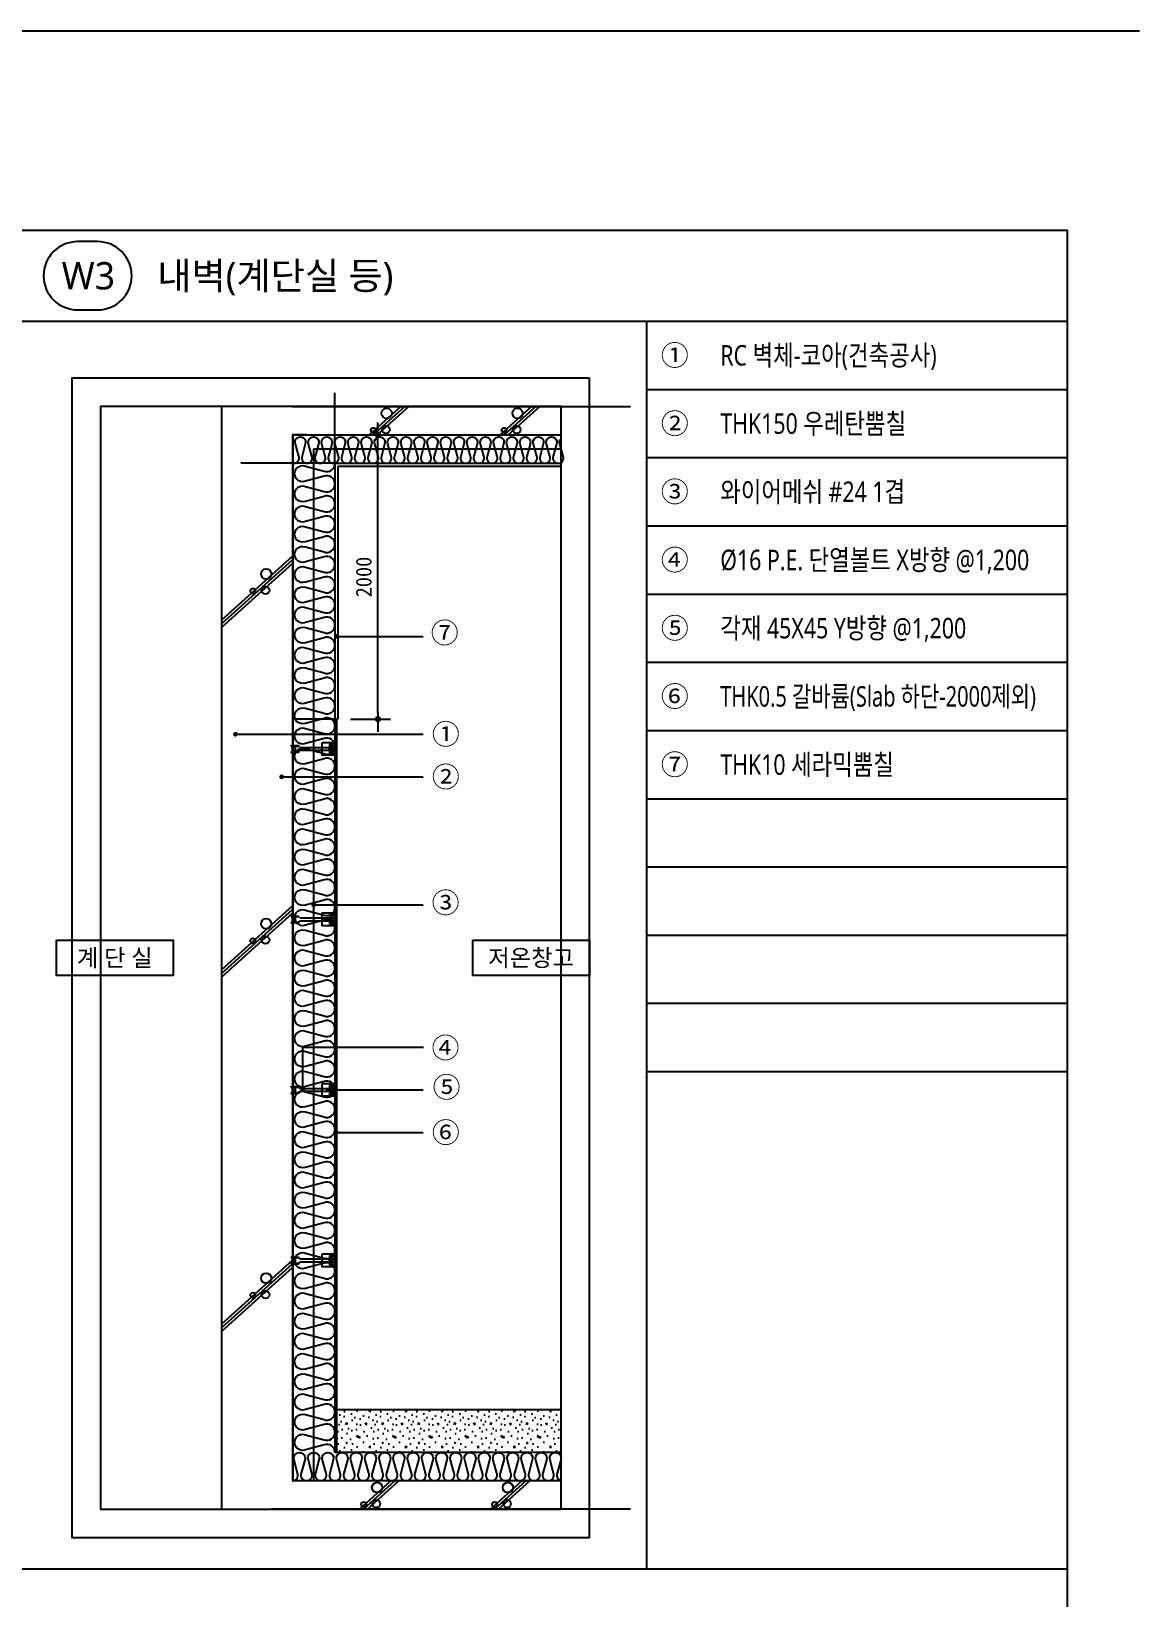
# Model space of a CAD drawing. Header units: millimetres. Extents: x 1008970 to 1091919, y 939088 to 948574.
# Drawn here: x 1053438 to 1056967, y 943352 to 948343 of the extents above; entities that cross this region are included whole.
import ezdxf
from ezdxf.enums import TextEntityAlignment as Align

# ---------------------------------------------------------------- set-up
doc = ezdxf.new("R2010")
doc.units = ezdxf.units.MM
doc.header["$LTSCALE"] = 5
doc.header["$MEASUREMENT"] = 0
doc.header["$PDSIZE"] = -10
doc.linetypes.add('HIDDEN', pattern=[0.375, 0.25, -0.125])
doc.linetypes.add('JIS_02_0.7', pattern=[1.35, 0.75, -0.6])
doc.layers.get('0').update_dxf_attribs({"linetype": 'CONTINUOUS'})
doc.layers.get('Defpoints').update_dxf_attribs({"color": 153, "linetype": 'CONTINUOUS'})
for name, color, linetype in [('0612_ACL WALL', 4, 'CONTINUOUS'), ('5TXT', 7, 'CONTINUOUS'), ('AA-AXIS-DIM7', 7, 'CONTINUOUS'), ('CON', 2, 'CONTINUOUS'), ('DIM', 7, 'CONTINUOUS'), ('FIN', 5, 'CONTINUOUS'), ('HATCH', 9, 'CONTINUOUS'), ('TEXT', 7, 'CONTINUOUS'), ('WALL3', 3, 'CONTINUOUS'), ('단열재', 11, 'CONTINUOUS'), ('볼트', 253, 'JIS_02_0.7')]:
    doc.layers.add(name, color=color, linetype=linetype)
doc.styles.add('MG', font='malgun.ttf')
doc.styles.add('돋움', font='')
doc.styles.add('맑은고딕', font='malgun.ttf')
doc.styles.add('한글', font='malgun.ttf')
doc.styles.get('돋움').set_extended_font_data('DotumChe')
doc.dimstyles.new('DIM_5', dxfattribs={"dimscale": 5, "dimtxt": 3, "dimasz": 1, "dimexe": 2, "dimexo": 2, "dimgap": 1, "dimtad": 1, "dimdec": 0, "dimzin": 0, "dimdsep": 46, "dimtxsty": 'MG', "dimblk1": 'DIMDOT', "dimblk2": 'DIMDOT', "dimsah": 1, "dimcen": 0.09, "dimdle": 2, "dimclrd": 7, "dimclre": 7, "dimclrt": 3, "dimadec": 0, "dimazin": 0, "dimtfac": 1, "dimtdec": 0, "dimtix": 1, "dimtmove": 2, "dimatfit": 3, "dimldrblk": 'DIMDOT', "dimfxl": 2, "dimtolj": 1, "dimtzin": 0, "dimarcsym": 0})
doc.dimstyles.new('SDIM', dxfattribs={"dimscale": 10, "dimtxt": 2.5, "dimasz": 1, "dimexe": 2, "dimexo": 2, "dimgap": 1, "dimtad": 1, "dimdsep": 46, "dimtxsty": '돋움', "dimblk1": '_RXDOT', "dimblk2": '_RXDOT', "dimsah": 1, "dimcen": 3, "dimclrd": 7, "dimclre": 7, "dimclrt": 3, "dimadec": 0, "dimazin": 0, "dimtfac": 1, "dimtix": 1, "dimtmove": 2, "dimatfit": 3, "dimfxl": 1, "dimtolj": 1, "dimtzin": 0, "dimarcsym": 0})

# ---------------------------------------------------------------- blocks, each defined once
blk = doc.blocks.new('zw$8367')
blk.add_line((1287, 5), (1287, 369))
blk.add_lwpolyline([(913, 374), (1287, 374), (1287, 0), (913, 0)], close=True)
at = {"layer": '볼트'}
for p, q in [((16, 292), (121, 284)), ((16, 268), (235, 268)), ((16, 106), (235, 106)), ((16, 82), (121, 90)), ((40, 243), (40, 131)), ((121, 284), (235, 284)), ((121, 203), (121, 171)), ((121, 90), (235, 90)), ((186, 106), (235, 106)), ((261, 228), (1125, 228)), ((261, 146), (1125, 146)), ((1125, 321), (1125, 53)), ((1125, 236), (1206, 236)), ((1125, 146), (1125, 228)), ((1125, 138), (1206, 138)), ((1133, 329), (1279, 329)), ((1133, 45), (1279, 45)), ((1141, 329), (1141, 45)), ((1157, 329), (1157, 45)), ((1173, 329), (1173, 45)), ((1190, 329), (1190, 45)), ((1206, 329), (1206, 45)), ((1206, 232), (1279, 232)), ((1206, 142), (1279, 142)), ((1287, 321), (1287, 240)), ((1287, 134), (1287, 53))]:
    blk.add_line(p, q, dxfattribs=at)
for centre, radius, start, end in [((16, 276), 16.2, 90, 165.5225), ((16, 284), 16.2, 194.4775, 270), ((16, 90), 16.2, 90, 165.5225), ((16, 98), 16.2, 194.4775, 270), ((64, 243), 24.3, 78.463, 180), ((64, 131), 24.3, 180, 281.537), ((56, 203), 64.9, 0, 78.463), ((56, 171), 64.9, 281.537, 0), ((186, 203), 64.9, 33.0557, 180), ((186, 171), 64.9, 180, 326.9443), ((235, 276), 8.11, 0, 90), ((235, 276), 8.11, 270, 0), ((235, 98), 8.11, 0, 90), ((235, 98), 8.11, 270, 0), ((261, 252), 24.3, 213.0557, 270), ((261, 122), 24.3, 90, 146.9443), ((1133, 321), 8.11, 90, 180), ((1133, 53), 8.11, 180, 270), ((1279, 321), 8.11, 0, 90), ((1279, 240), 8.11, 270, 0), ((1279, 134), 8.11, 0, 90), ((1279, 53), 8.11, 270, 0)]:
    blk.add_arc(centre, radius, start, end, dxfattribs=at)
blk = doc.blocks.new('DIMDOT')
at = {"linetype": 'Continuous'}
blk.add_line((-2, 0), (2, 0), dxfattribs=at)
for radius in [0.5, 0.25]:
    blk.add_circle((0, 0), radius, dxfattribs=at)
blk = doc.blocks.new('_RXDOT')
at = {"color": 0, "linetype": 'ByBlock'}
blk.add_line((-1, 0), (2, 0), dxfattribs=at)
at = {"color": 0, "linetype": 'ByBlock', "const_width": 0.5}
blk.add_lwpolyline([(-0.25, 0, 1), (0.25, 0, 1)], format="xyb", close=True, dxfattribs=at)
blk = doc.blocks.new('*D23')
at = {"layer": 'Defpoints', "color": 0, "transparency": 16777216}
for p in [(1054414, 947056.8), (1054541.7, 947056.8), (1054414, 946151.3)]:
    blk.add_point(p, dxfattribs=at)
at = {"layer": 'DIM', "color": 7, "lineweight": -2, "transparency": 16777216}
for p, q in [((1054454, 947056.8), (1054581.7, 947056.8)), ((1054541.7, 946171.3), (1054541.7, 947036.8)), ((1054454, 946151.3), (1054581.7, 946151.3))]:
    blk.add_line(p, q, dxfattribs=at)
at = {"layer": 'DIM', "color": 7, "lineweight": -2, "transparency": 16777216, "xscale": 20, "yscale": 20, "zscale": 20}
for p, rotation in [((1054541.7, 947056.8), 90), ((1054541.7, 946151.3), 270)]:
    blk.add_blockref('_RXDOT', p, dxfattribs=dict(at, rotation=rotation))
at = {"layer": 'DIM', "color": 3, "transparency": 16777216, "insert": (1054496.7, 946604), "char_height": 50, "attachment_point": 5, "rotation": 90, "style": '돋움'}
blk.add_mtext('\\A1;2000', dxfattribs=at)

msp = doc.modelspace()

# ---------------------------------------------------------------- hatches: boundary and pattern name
at = {"layer": 'HATCH'}
h = msp.add_hatch(dxfattribs=at)
h.set_pattern_fill('CONC', color=256, scale=4.527328)
h.set_pattern_definition([(0, (1044984.14, 997929.28), (0, 114.99414), [0, -114.99414]), (0, (1044985.29, 997889.03), (0, 114.99414), [0, -114.99414]), (0, (1044988.74, 997951.13), (0, 114.99414), [0, -114.99414]), (338.1986, (1044928.938, 997915.479), (344.9824405, -114.994126), [12.38521, -606.87718]), (216.8699, (1044940.438, 997910.879), (344.9824, 229.988287), [5.7497, -569.22098]), (130.6013, (1044935.838, 997907.429), (574.9707303, -689.9647053), [10.60188, -1049.59162]), (206.5651, (1044897.89, 997893.63), (-114.99404, -114.994287), [2.57138, -254.56332]), (326.3099, (1044895.59, 997892.48), (229.988222, -114.99429), [4.14623, -410.4711]), (108.4349, (1044899.04, 997890.18), (-114.993953, 229.988323), [3.63646, -360.00697]), (225, (1044971.49, 997882.13), (-2e-14, -114.99417), [4.87874, -157.74746]), (0, (1044968.04, 997878.68), (114.99414, 114.99414), [6.89965, -108.0945]), (135, (1044974.936, 997878.68), (-114.99417, 8e-15), [4.87874, -157.74746]), (251.5651, (1044957.687, 997955.727), (114.993953, 229.988323), [3.63646, -360.00697]), (0, (1044956.54, 997952.28), (114.99414, 114.99414), [5.7497, -109.24443]), (143.1301, (1044962.287, 997952.277), (-344.9824, 229.988287), [5.7497, -569.22098]), (213.6901, (1044896.74, 997956.876), (229.988222, 114.99429), [4.14623, -410.4711]), (341.5651, (1044893.29, 997954.577), (-229.988323, 114.993953), [7.27292, -356.3705]), (126.8699, (1044900.19, 997952.277), (229.988287, -344.9824), [5.7497, -569.22098]), (0, (1044930.09, 997952.28), (0, 114.99414), [0, -114.99414]), (0, (1044899.04, 997922.38), (0, 114.99414), [0, -114.99414]), (0, (1044931.24, 997879.83), (0, 114.99414), [0, -114.99414]), (0, (1044962.29, 997915.48), (0, 114.99414), [0, -114.99414]), (0, (1044928.94, 997935.03), (0, 114.99414), [0, -114.99414]), (0, (1044903.64, 997938.48), (0, 114.99414), [0, -114.99414]), (0, (1044913.99, 997931.58), (0, 114.99414), [0, -114.99414]), (0, (1044909.39, 997903.98), (0, 114.99414), [0, -114.99414]), (0, (1044881.79, 997908.58), (0, 114.99414), [0, -114.99414]), (0, (1044882.94, 997935.03), (0, 114.99414), [0, -114.99414]), (0, (1044879.49, 997960.33), (0, 114.99414), [0, -114.99414]), (0, (1044915.14, 997964.93), (0, 114.99414), [0, -114.99414]), (0, (1044940.44, 997969.53), (0, 114.99414), [0, -114.99414]), (0, (1044980.69, 997964.93), (0, 114.99414), [0, -114.99414]), (0, (1044953.09, 997929.28), (0, 114.99414), [0, -114.99414]), (0, (1044941.59, 997949.98), (0, 114.99414), [0, -114.99414]), (0, (1044950.79, 997894.78), (0, 114.99414), [0, -114.99414]), (0, (1044916.29, 997889.03), (0, 114.99414), [0, -114.99414]), (0, (1044950.79, 997863.73), (0, 114.99414), [0, -114.99414]), (0, (1044912.84, 997870.63), (0, 114.99414), [0, -114.99414]), (0, (1044876.04, 997867.18), (0, 114.99414), [0, -114.99414]), (0, (1044889.84, 997861.43), (0, 114.99414), [0, -114.99414]), (0, (1044890.99, 997877.53), (0, 114.99414), [0, -114.99414]), (0, (1044968.04, 997859.13), (0, 114.99414), [0, -114.99414]), (0, (1044981.84, 997906.28), (0, 114.99414), [0, -114.99414]), (0, (1044976.09, 997940.78), (0, 114.99414), [0, -114.99414]), (0, (1044923.19, 997857.98), (0, 114.99414), [0, -114.99414])])
h.paths.add_polyline_path([(1055124.799, 943951.005), (1055124.799, 943815.185), (1054409.481, 943815.185), (1054409.481, 943951.005)])

# ---------------------------------------------------------------- linework, layer by layer
for p, q in [((1056967.213, 948342.513), (1042570.333, 948342.513)), ((1055396.439, 947418.938), (1055396.439, 943443.944)), ((1055396.439, 947201.626), (1056736.528, 947201.626)), ((1055396.439, 946984.314), (1056736.528, 946984.314)), ((1055396.439, 946767.003), (1056736.528, 946767.003)), ((1055396.439, 946549.691), (1056736.528, 946549.691)), ((1055396.439, 946332.379), (1056736.528, 946332.379)), ((1055396.439, 946115.067), (1056736.528, 946115.067)), ((1055396.439, 945897.756), (1056736.528, 945897.756)), ((1055396.439, 945680.444), (1056736.528, 945680.444)), ((1055396.439, 945463.132), (1056736.528, 945463.132)), ((1055396.439, 945245.82), (1056736.528, 945245.82)), ((1055396.439, 945028.509), (1056736.528, 945028.509))]:
    msp.add_line(p, q)
for points in [[(1056736.528, 939179.201), (1042864.794, 939179.201), (1042864.794, 947708.687), (1056736.528, 947708.687)], [(1053517.999, 945446.935), (1053889.474, 945446.935), (1053889.474, 945334.455), (1053517.999, 945334.455)], [(1054843.87, 945446.935), (1055215.345, 945446.935), (1055215.345, 945334.455), (1054843.87, 945334.455)]]:
    msp.add_lwpolyline(points, close=True)
at = {"color": 6}
msp.add_lwpolyline([(1054273.661, 943724.638, 0.905, 0.905, 0), (1054273.661, 947052.224, 0.905, 0.905, 0), (1055124.799, 947052.224, 0.905, 0.905, 0)], format="xyseb", dxfattribs=at)
at = {"layer": '0612_ACL WALL', "linetype": 'ByBlock'}
msp.add_line((1055124.799, 943951.005), (1054409.481, 943951.005), dxfattribs=at)
at = {"layer": '5TXT'}
for p, q in [((1042864.794, 947418.938), (1056736.528, 947418.938)), ((1043335.636, 943443.944), (1056736.528, 943443.944))]:
    msp.add_line(p, q, dxfattribs=at)
at = {"layer": 'CON'}
for p, q in [((1054043.753, 947147.298), (1054043.753, 943634.092)), ((1054270.119, 947056.752), (1054270.119, 943724.638))]:
    msp.add_line(p, q, dxfattribs=at)
at = {"layer": 'CON', "ltscale": 5}
for p, q in [((1054270.119, 947056.752), (1055124.799, 947056.752)), ((1055124.799, 943724.638), (1054270.119, 943724.638))]:
    msp.add_line(p, q, dxfattribs=at)
at = {"layer": 'Defpoints'}
for p, q in [((1054404.954, 946966.205), (1054404.954, 947190.368)), ((1054269.134, 947147.298), (1055346.002, 947147.298)), ((1054404.954, 946966.205), (1054104.751, 946966.205)), ((1055346.002, 943634.092), (1054201.224, 943634.092))]:
    msp.add_line(p, q, dxfattribs=at)
at = {"layer": 'Defpoints', "color": 139}
for points in [[(1055215.345, 947237.845), (1053567.398, 947237.845), (1053567.398, 943543.545), (1055215.345, 943543.545)], [(1055124.799, 947147.298), (1053657.945, 947147.298), (1053657.945, 943634.092), (1055124.799, 943634.092)]]:
    msp.add_lwpolyline(points, close=True, dxfattribs=at)
at = {"layer": 'FIN'}
for p, q in [((1054414.008, 946957.15), (1055124.799, 946957.15)), ((1054414.008, 946957.15), (1054414.008, 946151.286)), ((1054404.938, 946151.286), (1054414.008, 946151.286))]:
    msp.add_line(p, q, dxfattribs=at)
at = {"layer": 'HATCH'}
for p, q in [((1054514.028, 947056.752), (1054614.635, 947147.298)), ((1054526.833, 947056.752), (1054627.441, 947147.298)), ((1054539.639, 947056.752), (1054640.246, 947147.298)), ((1054930.556, 947056.752), (1055031.163, 947147.298)), ((1054943.361, 947056.752), (1055043.969, 947147.298)), ((1054956.167, 947056.752), (1055056.774, 947147.298)), ((1054043.753, 946466.733), (1054270.119, 946670.463)), ((1054043.753, 946455.209), (1054270.119, 946658.938)), ((1054043.753, 946443.684), (1054270.119, 946647.414)), ((1054043.753, 945352.664), (1054270.119, 945556.394)), ((1054043.753, 945341.139), (1054270.119, 945544.869)), ((1054043.753, 945329.615), (1054270.119, 945533.345)), ((1054043.753, 944223.334), (1054270.119, 944427.063)), ((1054043.753, 944211.809), (1054270.119, 944415.539)), ((1054043.753, 944200.284), (1054270.119, 944404.014)), ((1054483.381, 943634.667), (1054583.988, 943725.214)), ((1054496.186, 943634.667), (1054596.793, 943725.214)), ((1054508.991, 943634.667), (1054609.598, 943725.214)), ((1054899.908, 943634.667), (1055000.516, 943725.214)), ((1054912.714, 943634.667), (1055013.321, 943725.214)), ((1054925.519, 943634.667), (1055026.126, 943725.214))]:
    msp.add_line(p, q, dxfattribs=at)
for centre, radius in [((1054569.639, 947125.57), 16.298), ((1054986.166, 947125.57), 16.298), ((1054527.2, 947071.331), 8.149), ((1054567.19, 947073.37), 12.224), ((1054943.728, 947071.331), 8.149), ((1054983.718, 947073.37), 12.224), ((1054186.13, 946613.641), 16.298), ((1054143.691, 946559.402), 8.149), ((1054183.681, 946561.441), 12.224), ((1054186.13, 945499.572), 16.298), ((1054143.691, 945445.333), 8.149), ((1054183.681, 945447.372), 12.224), ((1054186.13, 944370.241), 16.298), ((1054143.691, 944316.002), 8.149), ((1054183.681, 944318.041), 12.224), ((1054538.991, 943703.485), 16.298), ((1054955.519, 943703.485), 16.298), ((1054496.553, 943649.246), 8.149), ((1054536.543, 943651.285), 12.224), ((1054913.081, 943649.246), 8.149), ((1054953.07, 943651.285), 12.224)]:
    msp.add_circle(centre, radius, dxfattribs=at)
at = {"layer": 'TEXT'}
msp.add_lwpolyline([(1053649.036, 947455.157, 1), (1053649.036, 947672.468), (1053585.507, 947672.468, 1), (1053585.507, 947455.157)], format="xyb", close=True, dxfattribs=at)
at = {"layer": 'WALL3'}
for q in [(1054270.119, 946151.286), (1054409.481, 943815.185)]:
    msp.add_line((1054409.481, 946151.286), q, dxfattribs=at)
at = {"layer": 'WALL3', "linetype": 'HIDDEN'}
msp.add_lwpolyline([(1055124.799, 947011.478), (1054337.044, 947011.478), (1054337.044, 943724.638)], dxfattribs=at)
at = {"layer": '단열재'}
for p, q in [((1054314.407, 947056.752), (1054269.134, 947056.752)), ((1054404.954, 946966.205), (1054404.954, 943815.185)), ((1054404.954, 946966.205), (1055124.799, 946966.205)), ((1055124.799, 943815.185), (1054404.954, 943815.185)), ((1054314.407, 943724.638), (1054269.134, 943724.638))]:
    msp.add_line(p, q, dxfattribs=at)
for points in [[(1054273.661, 946966.205, 0.52485566), (1054289.408, 946989.026), (1054278.966, 947027.593, -1.44919786), (1054310.46, 947027.593), (1054300.018, 946989.026, 0.52485566), (1054315.765, 946966.205, 0.52485566), (1054331.512, 946989.026), (1054321.071, 947027.593, -1.44919786), (1054352.564, 947027.593), (1054342.123, 946989.026, 0.52485566), (1054357.87, 946966.205, 0.52485566), (1054373.616, 946989.026), (1054363.175, 947027.593, -1.44919786), (1054394.669, 947027.593), (1054384.227, 946989.026, 0.52485566), (1054399.974, 946966.205, 0.52485566), (1054415.721, 946989.026), (1054405.279, 947027.593, -1.44919786), (1054436.773, 947027.593), (1054426.331, 946989.026, 0.52485566), (1054442.078, 946966.205, 0.52485566), (1054457.825, 946989.026), (1054447.383, 947027.593, -1.44919786), (1054478.877, 947027.593), (1054468.435, 946989.026, 0.52485566), (1054484.182, 946966.205, 0.52485566), (1054499.929, 946989.026), (1054489.487, 947027.593, -1.44919786), (1054520.981, 947027.593), (1054510.539, 946989.026, 0.52485566), (1054526.286, 946966.205, 0.52485566), (1054542.033, 946989.026), (1054531.591, 947027.593, -1.44919786), (1054563.085, 947027.593), (1054552.643, 946989.026, 0.52485566), (1054568.39, 946966.205, 0.52485566), (1054584.137, 946989.026), (1054573.695, 947027.593, -1.44919786), (1054605.189, 947027.593), (1054594.747, 946989.026, 0.52485566), (1054610.494, 946966.205, 0.52485566), (1054626.241, 946989.026), (1054615.8, 947027.593, -1.44919786), (1054647.293, 947027.593), (1054636.852, 946989.026, 0.52485566), (1054652.599, 946966.205, 0.52485566), (1054668.346, 946989.026), (1054657.904, 947027.593, -1.44919786), (1054689.398, 947027.593), (1054678.956, 946989.026, 0.52485566), (1054694.703, 946966.205, 0.52485566), (1054710.45, 946989.026), (1054700.008, 947027.593, -1.44919786), (1054731.502, 947027.593), (1054721.06, 946989.026, 0.52485566), (1054736.807, 946966.205, 0.52485566), (1054752.554, 946989.026), (1054742.112, 947027.593, -1.44919786), (1054773.606, 947027.593), (1054763.164, 946989.026, 0.52485566), (1054778.911, 946966.205, 0.52485566), (1054794.658, 946989.026), (1054784.216, 947027.593, -1.44919786), (1054815.71, 947027.593), (1054805.268, 946989.026, 0.52485566), (1054821.015, 946966.205, 0.52485566), (1054836.762, 946989.026), (1054826.32, 947027.593, -1.44919786), (1054857.814, 947027.593), (1054847.372, 946989.026, 0.52485566), (1054863.119, 946966.205, 0.52485566), (1054878.866, 946989.026), (1054868.424, 947027.593, -1.44919786), (1054899.918, 947027.593), (1054889.477, 946989.026, 0.52485566), (1054905.224, 946966.205, 0.52485566), (1054920.97, 946989.026), (1054910.529, 947027.593, -1.44919786), (1054942.023, 947027.593), (1054931.581, 946989.026, 0.52485566), (1054947.328, 946966.205, 0.52485566), (1054963.075, 946989.026), (1054952.633, 947027.593, -1.44919786), (1054984.127, 947027.593), (1054973.685, 946989.026, 0.52485566), (1054989.432, 946966.205, 0.52485566), (1055005.179, 946989.026), (1054994.737, 947027.593, -1.44919786), (1055026.231, 947027.593), (1055015.789, 946989.026, 0.52485566), (1055031.536, 946966.205, 0.52485566), (1055047.283, 946989.026), (1055036.841, 947027.593, -1.44919786), (1055068.335, 947027.593), (1055057.893, 946989.026, 0.52485566), (1055073.64, 946966.205, 0.52485566), (1055089.387, 946989.026), (1055078.945, 947027.593, -1.44919786), (1055110.439, 947027.593), (1055099.997, 946989.026, 0.52485566), (1055115.744, 946966.205, 0.52485566), (1055131.491, 946989.026), (1055121.049, 947027.593, -0.29319472), (1055124.799, 947045.392, -0.29319472)], [(1054404.954, 943815.185, 0.52485566), (1054370.11, 943839.228), (1054311.222, 943823.285, -1.44919786), (1054311.222, 943871.372), (1054370.11, 943855.429, 0.52485566), (1054404.954, 943879.473, 0.52485566), (1054370.11, 943903.516), (1054311.222, 943887.573, -1.44919786), (1054311.222, 943935.661), (1054370.11, 943919.717, 0.52485566), (1054404.954, 943943.761, 0.52485566), (1054370.11, 943967.805), (1054311.222, 943951.861, -1.44919786), (1054311.222, 943999.949), (1054370.11, 943984.005, 0.52485566), (1054404.954, 944008.049, 0.52485566), (1054370.11, 944032.093), (1054311.222, 944016.149, -1.44919786), (1054311.222, 944064.237), (1054370.11, 944048.293, 0.52485566), (1054404.954, 944072.337, 0.52485566), (1054370.11, 944096.381), (1054311.222, 944080.437, -1.44919786), (1054311.222, 944128.525), (1054370.11, 944112.581, 0.52485566), (1054404.954, 944136.625, 0.52485566), (1054370.11, 944160.669), (1054311.222, 944144.725, -1.44919786), (1054311.222, 944192.813), (1054370.11, 944176.869, 0.52485566), (1054404.954, 944200.913, 0.52485566), (1054370.11, 944224.957), (1054311.222, 944209.013, -1.44919786), (1054311.222, 944257.101), (1054370.11, 944241.157, 0.52485566), (1054404.954, 944265.201, 0.52485566), (1054370.11, 944289.245), (1054311.222, 944273.301, -1.44919786), (1054311.222, 944321.389), (1054370.11, 944305.445, 0.52485566), (1054404.954, 944329.489, 0.52485566), (1054370.11, 944353.533), (1054311.222, 944337.589, -1.44919786), (1054311.222, 944385.677), (1054370.11, 944369.734, 0.52485566), (1054404.954, 944393.777, 0.52485566), (1054370.11, 944417.821), (1054311.222, 944401.878, -1.44919786), (1054311.222, 944449.965), (1054370.11, 944434.022, 0.52485566), (1054404.954, 944458.065, 0.52485566), (1054370.11, 944482.109), (1054311.222, 944466.166, -1.44919786), (1054311.222, 944514.253), (1054370.11, 944498.31, 0.52485566), (1054404.954, 944522.353, 0.52485566), (1054370.11, 944546.397), (1054311.222, 944530.454, -1.44919786), (1054311.222, 944578.541), (1054370.11, 944562.598, 0.52485566), (1054404.954, 944586.641, 0.52485566), (1054370.11, 944610.685), (1054311.222, 944594.742, -1.44919786), (1054311.222, 944642.829), (1054370.11, 944626.886, 0.52485566), (1054404.954, 944650.929, 0.52485566), (1054370.11, 944674.973), (1054311.222, 944659.03, -1.44919786), (1054311.222, 944707.117), (1054370.11, 944691.174, 0.52485566), (1054404.954, 944715.218, 0.52485566), (1054370.11, 944739.261), (1054311.222, 944723.318, -1.44919786), (1054311.222, 944771.405), (1054370.11, 944755.462, 0.52485566), (1054404.954, 944779.506, 0.52485566), (1054370.11, 944803.549), (1054311.222, 944787.606, -1.44919786), (1054311.222, 944835.693), (1054370.11, 944819.75, 0.52485566), (1054404.954, 944843.794, 0.52485566), (1054370.11, 944867.837), (1054311.222, 944851.894, -1.44919786), (1054311.222, 944899.981), (1054370.11, 944884.038, 0.52485566), (1054404.954, 944908.082, 0.52485566), (1054370.11, 944932.125), (1054311.222, 944916.182, -1.44919786), (1054311.222, 944964.269), (1054370.11, 944948.326, 0.52485566), (1054404.954, 944972.37, 0.52485566), (1054370.11, 944996.414), (1054311.222, 944980.47, -1.44919786), (1054311.222, 945028.558), (1054370.11, 945012.614, 0.52485566), (1054404.954, 945036.658, 0.52485566), (1054370.11, 945060.702), (1054311.222, 945044.758, -1.44919786), (1054311.222, 945092.846), (1054370.11, 945076.902, 0.52485566), (1054404.954, 945100.946, 0.52485566), (1054370.11, 945124.99), (1054311.222, 945109.046, -1.44919786), (1054311.222, 945157.134), (1054370.11, 945141.19, 0.52485566), (1054404.954, 945165.234, 0.52485566), (1054370.11, 945189.278), (1054311.222, 945173.334, -1.44919786), (1054311.222, 945221.422), (1054370.11, 945205.478, 0.52485566), (1054404.954, 945229.522, 0.52485566), (1054370.11, 945253.566), (1054311.222, 945237.622, -1.44919786), (1054311.222, 945285.71), (1054370.11, 945269.766, 0.52485566), (1054404.954, 945293.81, 0.52485566), (1054370.11, 945317.854), (1054311.222, 945301.91, -1.44919786), (1054311.222, 945349.998), (1054370.11, 945334.054, 0.52485566), (1054404.954, 945358.098, 0.52485566), (1054370.11, 945382.142), (1054311.222, 945366.198, -1.44919786), (1054311.222, 945414.286), (1054370.11, 945398.342, 0.52485566), (1054404.954, 945422.386, 0.52485566), (1054370.11, 945446.43), (1054311.222, 945430.487, -1.44919786), (1054311.222, 945478.574), (1054370.11, 945462.631, 0.52485566), (1054404.954, 945486.674, 0.52485566), (1054370.11, 945510.718), (1054311.222, 945494.775, -1.44919786), (1054311.222, 945542.862), (1054370.11, 945526.919, 0.52485566), (1054404.954, 945550.962, 0.52485566), (1054370.11, 945575.006), (1054311.222, 945559.063, -1.44919786), (1054311.222, 945607.15), (1054370.11, 945591.207, 0.52485566), (1054404.954, 945615.25, 0.52485566), (1054370.11, 945639.294), (1054311.222, 945623.351, -1.44919786), (1054311.222, 945671.438), (1054370.11, 945655.495, 0.52485566), (1054404.954, 945679.538, 0.52485566), (1054370.11, 945703.582), (1054311.222, 945687.639, -1.44919786), (1054311.222, 945735.726), (1054370.11, 945719.783, 0.52485566), (1054404.954, 945743.827, 0.52485566), (1054370.11, 945767.87), (1054311.222, 945751.927, -1.44919786), (1054311.222, 945800.014), (1054370.11, 945784.071, 0.52485566), (1054404.954, 945808.115, 0.52485566), (1054370.11, 945832.158), (1054311.222, 945816.215, -1.44919786), (1054311.222, 945864.302), (1054370.11, 945848.359, 0.52485566), (1054404.954, 945872.403, 0.52485566), (1054370.11, 945896.446), (1054311.222, 945880.503, -1.44919786), (1054311.222, 945928.59), (1054370.11, 945912.647, 0.52485566), (1054404.954, 945936.691, 0.52485566), (1054370.11, 945960.734), (1054311.222, 945944.791, -1.44919786), (1054311.222, 945992.878), (1054370.11, 945976.935, 0.52485566), (1054404.954, 946000.979, 0.52485566), (1054370.11, 946025.022), (1054311.222, 946009.079, -1.44919786), (1054311.222, 946057.167), (1054370.11, 946041.223, 0.52485566), (1054404.954, 946065.267, 0.52485566), (1054370.11, 946089.311), (1054311.222, 946073.367, -1.44919786), (1054311.222, 946121.455), (1054370.11, 946105.511, 0.52485566), (1054404.954, 946129.555, 0.52485566), (1054370.11, 946153.599), (1054311.222, 946137.655, -1.44919786), (1054311.222, 946185.743), (1054370.11, 946169.799, 0.52485566), (1054404.954, 946193.843, 0.52485566), (1054370.11, 946217.887), (1054311.222, 946201.943, -1.44919786), (1054311.222, 946250.031), (1054370.11, 946234.087, 0.52485566), (1054404.954, 946258.131, 0.52485566), (1054370.11, 946282.175), (1054311.222, 946266.231, -1.44919786), (1054311.222, 946314.319), (1054370.11, 946298.375, 0.52485566), (1054404.954, 946322.419, 0.52485566), (1054370.11, 946346.463), (1054311.222, 946330.519, -1.44919786), (1054311.222, 946378.607), (1054370.11, 946362.663, 0.52485566), (1054404.954, 946386.707, 0.52485566), (1054370.11, 946410.751), (1054311.222, 946394.807, -1.44919786), (1054311.222, 946442.895), (1054370.11, 946426.951, 0.52485566), (1054404.954, 946450.995, 0.52485566), (1054370.11, 946475.039), (1054311.222, 946459.095, -1.44919786), (1054311.222, 946507.183), (1054370.11, 946491.24, 0.52485566), (1054404.954, 946515.283, 0.52485566), (1054370.11, 946539.327), (1054311.222, 946523.384, -1.44919786), (1054311.222, 946571.471), (1054370.11, 946555.528, 0.52485566), (1054404.954, 946579.571, 0.52485566), (1054370.11, 946603.615), (1054311.222, 946587.672, -1.44919786), (1054311.222, 946635.759), (1054370.11, 946619.816, 0.52485566), (1054404.954, 946643.859, 0.52485566), (1054370.11, 946667.903), (1054311.222, 946651.96, -1.44919786), (1054311.222, 946700.047), (1054370.11, 946684.104, 0.52485566), (1054404.954, 946708.147, 0.52485566), (1054370.11, 946732.191), (1054311.222, 946716.248, -1.44919786), (1054311.222, 946764.335), (1054370.11, 946748.392, 0.52485566), (1054404.954, 946772.435, 0.52485566), (1054370.11, 946796.479), (1054311.222, 946780.536, -1.44919786), (1054311.222, 946828.623), (1054370.11, 946812.68, 0.52485566), (1054404.954, 946836.724, 0.52485566), (1054370.11, 946860.767), (1054311.222, 946844.824, -1.44919786), (1054311.222, 946892.911), (1054370.11, 946876.968, 0.52485566), (1054404.954, 946901.012, 0.52485566), (1054370.11, 946925.055), (1054311.222, 946909.112, -1.44919786), (1054311.222, 946957.199), (1054370.11, 946941.256, 0.52485566), (1054404.954, 946965.3, 0.00880334), (1054404.938, 946966.205, 0.00880334)], [(1054269.134, 943724.638, 0.52485566), (1054286.066, 943749.176), (1054274.838, 943790.647, -1.44919786), (1054308.703, 943790.647), (1054297.475, 943749.176, 0.52485566), (1054314.407, 943724.638, 0.52485566), (1054331.339, 943749.176), (1054320.112, 943790.647, -1.44919786), (1054353.976, 943790.647), (1054342.748, 943749.176, 0.52485566), (1054359.68, 943724.638, 0.52485566), (1054376.613, 943749.176), (1054365.385, 943790.647, -1.44919786), (1054399.249, 943790.647), (1054388.022, 943749.176, 0.52485566), (1054404.954, 943724.638, 0.52485566), (1054421.886, 943749.176), (1054410.658, 943790.647, -1.44919786), (1054444.523, 943790.647), (1054433.295, 943749.176, 0.52485566), (1054450.227, 943724.638, 0.52485566), (1054467.159, 943749.176), (1054455.931, 943790.647, -1.44919786), (1054489.796, 943790.647), (1054478.568, 943749.176, 0.52485566), (1054495.5, 943724.638, 0.52485566), (1054512.433, 943749.176), (1054501.205, 943790.647, -1.44919786), (1054535.069, 943790.647), (1054523.841, 943749.176, 0.52485566), (1054540.774, 943724.638, 0.52485566), (1054557.706, 943749.176), (1054546.478, 943790.647, -1.44919786), (1054580.342, 943790.647), (1054569.115, 943749.176, 0.52485566), (1054586.047, 943724.638, 0.52485566), (1054602.979, 943749.176), (1054591.751, 943790.647, -1.44919786), (1054625.616, 943790.647), (1054614.388, 943749.176, 0.52485566), (1054631.32, 943724.638, 0.52485566), (1054648.252, 943749.176), (1054637.025, 943790.647, -1.44919786), (1054670.889, 943790.647), (1054659.661, 943749.176, 0.52485566), (1054676.593, 943724.638, 0.52485566), (1054693.526, 943749.176), (1054682.298, 943790.647, -1.44919786), (1054716.162, 943790.647), (1054704.935, 943749.176, 0.52485566), (1054721.867, 943724.638, 0.52485566), (1054738.799, 943749.176), (1054727.571, 943790.647, -1.44919786), (1054761.436, 943790.647), (1054750.208, 943749.176, 0.52485566), (1054767.14, 943724.638, 0.52485566), (1054784.072, 943749.176), (1054772.844, 943790.647, -1.44919786), (1054806.709, 943790.647), (1054795.481, 943749.176, 0.52485566), (1054812.413, 943724.638, 0.52485566), (1054829.345, 943749.176), (1054818.118, 943790.647, -1.44919786), (1054851.982, 943790.647), (1054840.754, 943749.176, 0.52485566), (1054857.687, 943724.638, 0.52485566), (1054874.619, 943749.176), (1054863.391, 943790.647, -1.44919786), (1054897.255, 943790.647), (1054886.028, 943749.176, 0.52485566), (1054902.96, 943724.638, 0.52485566), (1054919.892, 943749.176), (1054908.664, 943790.647, -1.44919786), (1054942.529, 943790.647), (1054931.301, 943749.176, 0.52485566), (1054948.233, 943724.638, 0.52485566), (1054965.165, 943749.176), (1054953.938, 943790.647, -1.44919786), (1054987.802, 943790.647), (1054976.574, 943749.176, 0.52485566), (1054993.506, 943724.638, 0.52485566), (1055010.439, 943749.176), (1054999.211, 943790.647, -1.44919786), (1055033.075, 943790.647), (1055021.847, 943749.176, 0.52485566), (1055038.78, 943724.638, 0.52485566), (1055055.712, 943749.176), (1055044.484, 943790.647, -1.44919786), (1055078.349, 943790.647), (1055067.121, 943749.176, 0.52485566), (1055084.053, 943724.638, 0.52485566), (1055100.985, 943749.176), (1055089.757, 943790.647, -1.44919786), (1055123.622, 943790.647), (1055112.394, 943749.176, 0.4467814), (1055124.799, 943725.214, 0.4467814)]]:
    msp.add_lwpolyline(points, format="xyb", dxfattribs=at)

# ---------------------------------------------------------------- block references
at = {"layer": 'Defpoints', "xscale": 0.1089322188955256, "yscale": 0.1089322188955256, "zscale": 0.1089322188955256}
for p in [(1054264.775, 946036.351), (1054264.775, 945493.071), (1054264.775, 944949.792), (1054264.775, 944406.512)]:
    msp.add_blockref('zw$8367', p, dxfattribs=at)

# ---------------------------------------------------------------- texts
at = {"style": '한글'}
for s, p in [('W3', (1053534.581, 947563.812)), ('내벽(계단실 등)', (1053839.038, 947563.812))]:
    msp.add_text(s, height=86.9247, dxfattribs=at).set_placement(p, align=Align.MIDDLE_LEFT)
for s, p in [('①', (1055486.985, 947310.282)), ('②', (1055486.985, 947092.97)), ('③', (1055486.985, 946875.659)), ('④', (1055486.985, 946658.347)), ('⑦', (1054754.334, 946426.202)), ('⑤', (1055486.985, 946441.035)), ('⑥', (1055486.985, 946223.723)), ('①', (1054757.835, 946103.211)), ('⑦', (1055486.985, 946006.412)), ('②', (1054757.835, 945967.391)), ('③', (1054757.174, 945566.381)), ('④', (1054756.904, 945103.92)), ('⑤', (1054760.239, 944978.574)), ('⑥', (1054757.835, 944834.345))]:
    msp.add_text(s, height=65.194, dxfattribs=at).set_placement(p, align=Align.MIDDLE_CENTER)
for s, width, p in [('RC 벽체-코아(건축공사)', 0.8, (1055631.86, 947310.282)), ('THK150 우레탄뿜칠', 0.8, (1055631.86, 947092.97)), ('와이어메쉬 #24 1겹', 0.8, (1055631.86, 946875.659)), ('Ø16 P.E. 단열볼트 X방향 @1,200', 0.8, (1055631.86, 946658.347)), ('각재 45X45 Y방향 @1,200', 0.8, (1055631.86, 946441.035)), ('THK0.5 갈바륨(Slab 하단-2000제외)', 0.75, (1055631.86, 946223.723)), ('THK10 세라믹뿜칠', 0.8, (1055631.86, 946006.412))]:
    msp.add_text(s, height=65.19353, dxfattribs=dict(at, width=width)).set_placement(p, align=Align.MIDDLE_LEFT)
at = {"layer": 'TEXT', "style": '맑은고딕'}
for s, p in [('계 단 실', (1053703.737, 945390.695)), ('저온창고', (1055029.608, 945390.695))]:
    msp.add_text(s, height=54.3279, dxfattribs=at).set_placement(p, align=Align.MIDDLE_CENTER)

# ---------------------------------------------------------------- dimensions: what is measured, and where the dimension line sits
at = {"layer": 'DIM'}
dim = msp.add_aligned_dim(p1=(1054414.008, 946151.286), p2=(1054414.008, 947056.752), distance=-127.705, text='2000', dimstyle='SDIM', override={"dimscale": 20, "dimtxsty": '돋움'}, dxfattribs=at)
dim.commit()
dim.dimension.update_dxf_attribs({"geometry": '*D23', "text_midpoint": (1054496.681, 946604.019)})

# ---------------------------------------------------------------- leaders
at = {"layer": 'AA-AXIS-DIM7'}
for points in [[(1054409.481, 946414.585), (1054573.939, 946414.585), (1054685.648, 946414.585)], [(1054088.041, 946103.211), (1054573.939, 946103.211), (1054685.648, 946103.211)], [(1054235.179, 945967.391), (1054573.939, 945967.391), (1054685.648, 945967.391)], [(1054337.044, 945559.932), (1054573.939, 945559.932), (1054685.648, 945559.932)], [(1054303.089, 944969.744), (1054303.089, 945105.985), (1054687.175, 945105.985)], [(1054384.565, 944970.165), (1054573.939, 944970.165), (1054685.648, 944970.165)], [(1054409.481, 944834.345), (1054573.939, 944834.345), (1054685.648, 944834.345)]]:
    msp.add_leader(points, dimstyle='DIM_5', override={"dimasz": 3, "dimclrd": 4, "dimldrblk": 'Dot', "dimarcsym": 1}, dxfattribs=at)

doc.saveas('drawing.dxf')
